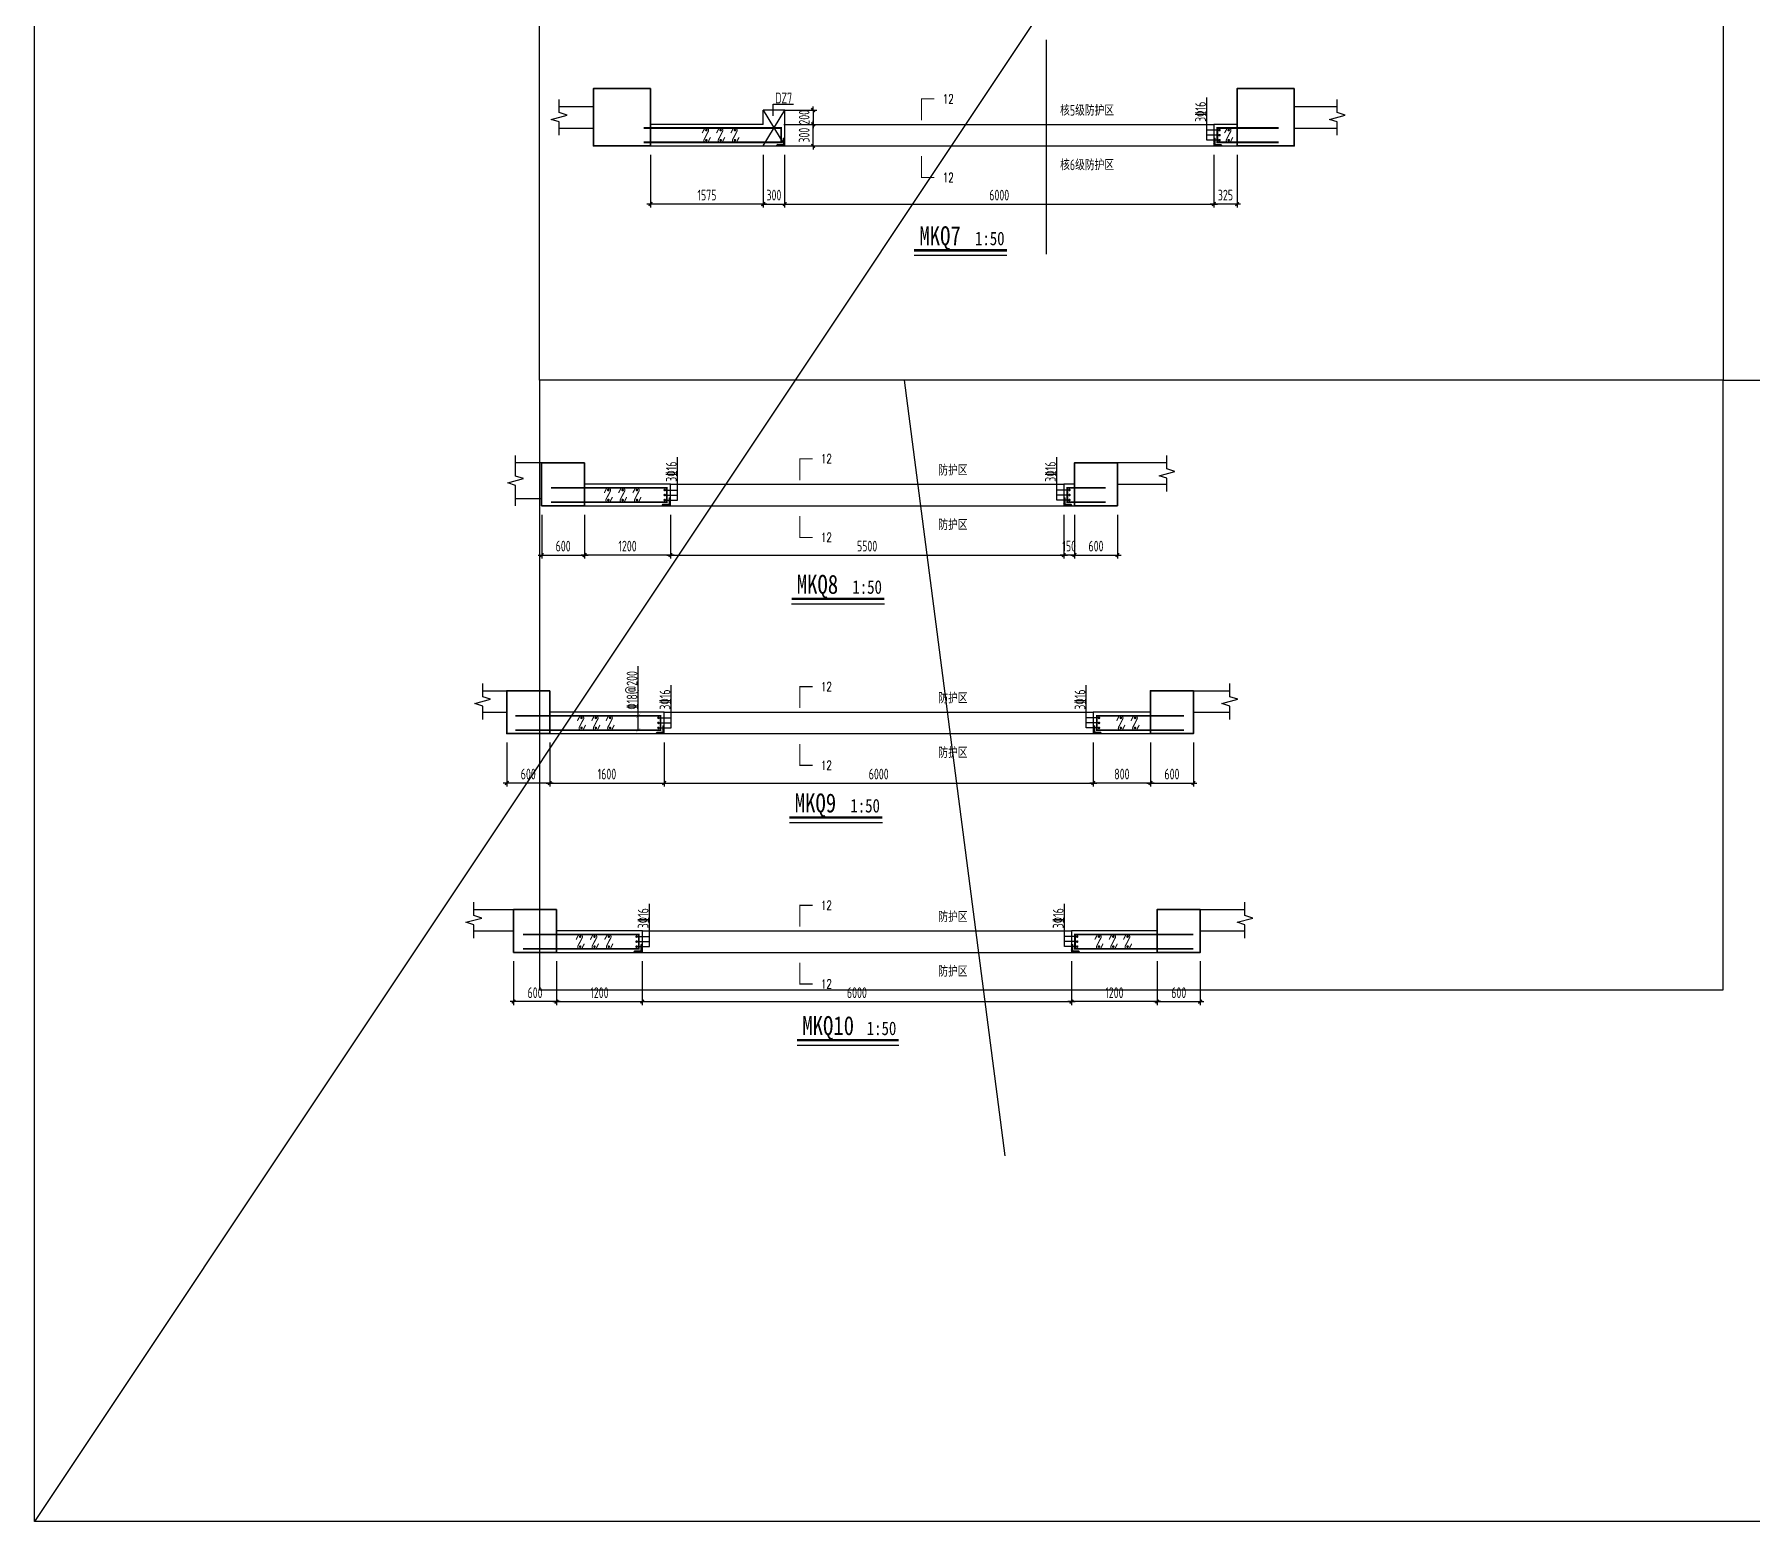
# Model space of a CAD drawing. Extents: x -502255 to 1362592, y -400300 to 332622.
# Drawn here: x 388167 to 412178, y -211992 to -191204 of the extents above; entities that cross this region are included whole.
import ezdxf

# ---------------------------------------------------------------- set-up
doc = ezdxf.new("R2010")
doc.units = 0
doc.header["$LTSCALE"] = 1000
doc.header["$MEASUREMENT"] = 0
doc.linetypes.add('DASH', pattern=[0.35, 0.25, -0.1])
for name, color, linetype in [('0_XREF', 7, 'Continuous'), ('DIM', 3, 'Continuous'), ('DIM_SYMB', 3, 'Continuous'), ('PUB_TEXT', 7, 'Continuous'), ('REIN', 1, 'Continuous'), ('REINL', 1, 'Continuous'), ('RF-QT', 30, 'Continuous'), ('TEXT', 53, 'Continuous'), ('THIN', 7, 'Continuous'), ('WALL', 2, 'Continuous')]:
    doc.layers.add(name, color=color, linetype=linetype)
doc.layers.add('人防细线', color=142, linetype='Continuous', lineweight=18)
doc.layers.add('砼柱', color=2, linetype='Continuous', lineweight=35)
doc.styles.add('_TCH_LABEL', font='COMPLEX', dxfattribs={"bigfont": 'GBCBIG'})
doc.styles.get("Standard").update_dxf_attribs({"font": 'tssdeng2.shx', "width": 0.7, "bigfont": '@@hztxt.shx'})
doc.styles.add('TSSD_Rein', font='tssdeng2.shx', dxfattribs={"width": 0.7, "bigfont": 'hztxt.shx'})
doc.styles.add('TYDG_01', font='', dxfattribs={"width": 0.8})
doc.styles.get('TYDG_01').set_extended_font_data('SimSun')
doc.dimstyles.new('TSSD_50_50', dxfattribs={"dimtxt": 150, "dimasz": 50, "dimexe": 50, "dimexo": 125, "dimgap": 50, "dimtad": 1, "dimdec": 0, "dimzin": 0, "dimdsep": 46, "dimtxsty": 'Standard', "dimblk": 'ARCHTICK', "dimcen": 0, "dimdle": 50, "dimclrt": 7, "dimadec": 0, "dimazin": 0, "dimtfac": 1, "dimtdec": 0, "dimtix": 1, "dimtmove": 2, "dimatfit": 3, "dimfxl": 1, "dimtolj": 1, "dimtzin": 0, "dimarcsym": 0})

# ---------------------------------------------------------------- blocks, each defined once
blk = doc.blocks.new('_ArchTick')
at = {"color": 0, "linetype": 'ByBlock', "const_width": 0.4}
blk.add_lwpolyline([(-0.5, -0.5), (0.5, 0.5)], dxfattribs=at)
blk = doc.blocks.new('*D1294')
at = {"layer": 'Defpoints', "color": 0, "transparency": 16777216}
for p in [(398523, -192463), (399056, -192463), (398523, -192763)]:
    blk.add_point(p, dxfattribs=at)
at = {"layer": 'DIM', "color": 0, "lineweight": -2, "transparency": 16777216}
for p, q in [((398648, -192463), (399106, -192463)), ((399056, -192463), (399056, -192413)), ((399056, -192763), (399056, -192463)), ((398648, -192763), (399106, -192763)), ((399056, -192763), (399056, -192813))]:
    blk.add_line(p, q, dxfattribs=at)
at = {"layer": 'DIM', "color": 0, "lineweight": -2, "transparency": 16777216, "xscale": 50, "yscale": 50, "zscale": 50}
for p, rotation in [((399056, -192463), 270), ((399056, -192763), 90)]:
    blk.add_blockref('_ArchTick', p, dxfattribs=dict(at, rotation=rotation))
at = {"layer": 'DIM', "color": 7, "transparency": 16777216, "insert": (398931, -192613), "char_height": 150, "attachment_point": 5, "rotation": 90}
blk.add_mtext('\\A1;300', dxfattribs=at)
blk = doc.blocks.new('*D1295')
at = {"layer": 'Defpoints', "color": 0, "transparency": 16777216}
for p in [(398523, -192263), (398523, -192463), (399056, -192463)]:
    blk.add_point(p, dxfattribs=at)
at = {"layer": 'DIM', "color": 0, "lineweight": -2, "transparency": 16777216}
for p, q in [((398648, -192263), (399106, -192263)), ((399056, -192263), (399056, -192213)), ((399056, -192263), (399056, -192463)), ((398648, -192463), (399106, -192463)), ((399056, -192463), (399056, -192513))]:
    blk.add_line(p, q, dxfattribs=at)
at = {"layer": 'DIM', "color": 0, "lineweight": -2, "transparency": 16777216, "xscale": 50, "yscale": 50, "zscale": 50}
for p, rotation in [((399056, -192263), 270), ((399056, -192463), 90)]:
    blk.add_blockref('_ArchTick', p, dxfattribs=dict(at, rotation=rotation))
at = {"layer": 'DIM', "color": 7, "transparency": 16777216, "insert": (398931, -192363), "char_height": 150, "attachment_point": 5, "rotation": 90}
blk.add_mtext('\\A1;200', dxfattribs=at)
blk = doc.blocks.new('MJ-U')
at = {"layer": 'WALL'}
h = blk.add_hatch(dxfattribs=at)
h.set_pattern_fill('ANSI31', color=6, scale=100, style=0)
h.set_pattern_definition([(45, (-873776.461, -21584.63), (-8.83883476, 8.83883476), [])])
h.paths.add_polyline_path([(-117, 0), (0, 0), (0, -118), (-20, -104), (-20, -20), (-100, -20)])
at = {"layer": 'WALL', "color": 6}
blk.add_line((-117, 0), (-100, -20), dxfattribs=at)
at = {"layer": '人防细线', "color": 6}
for p, q in [((-117, 0), (0, 0)), ((-100, -20), (-117, 0)), ((0, 0), (0, -118)), ((-20, -20), (-100, -20)), ((-20, -104), (-20, -20)), ((0, -118), (-20, -104))]:
    blk.add_line(p, q, dxfattribs=at)
blk = doc.blocks.new('*D1297')
at = {"layer": 'Defpoints', "color": 0, "transparency": 16777216}
for p in [(398658, -192763), (404658, -192763), (404658, -193576)]:
    blk.add_point(p, dxfattribs=at)
at = {"layer": 'DIM', "color": 0, "lineweight": -2, "transparency": 16777216}
for p, q in [((398658, -192888), (398658, -193626)), ((404658, -192888), (404658, -193626)), ((398608, -193576), (404708, -193576))]:
    blk.add_line(p, q, dxfattribs=at)
at = {"layer": 'DIM', "color": 0, "lineweight": -2, "transparency": 16777216, "xscale": 50, "yscale": 50, "zscale": 50, "rotation": 180}
blk.add_blockref('_ArchTick', (398658, -193576), dxfattribs=at)
at = {"layer": 'DIM', "color": 0, "lineweight": -2, "transparency": 16777216, "xscale": 50, "yscale": 50, "zscale": 50}
blk.add_blockref('_ArchTick', (404658, -193576), dxfattribs=at)
at = {"layer": 'DIM', "color": 7, "transparency": 16777216, "insert": (401658, -193451), "char_height": 150, "attachment_point": 5}
blk.add_mtext('\\A1;6000', dxfattribs=at)
blk = doc.blocks.new('*D1296')
at = {"layer": 'Defpoints', "color": 0, "transparency": 16777216}
for p in [(398358, -192763), (398658, -192763), (398658, -193576)]:
    blk.add_point(p, dxfattribs=at)
at = {"layer": 'DIM', "color": 0, "lineweight": -2, "transparency": 16777216}
for p, q in [((398358, -192888), (398358, -193626)), ((398658, -192888), (398658, -193626)), ((398358, -193576), (398308, -193576)), ((398358, -193576), (398658, -193576)), ((398658, -193576), (398708, -193576))]:
    blk.add_line(p, q, dxfattribs=at)
at = {"layer": 'DIM', "color": 0, "lineweight": -2, "transparency": 16777216, "xscale": 50, "yscale": 50, "zscale": 50}
blk.add_blockref('_ArchTick', (398358, -193576), dxfattribs=at)
at = {"layer": 'DIM', "color": 0, "lineweight": -2, "transparency": 16777216, "xscale": 50, "yscale": 50, "zscale": 50, "rotation": 180}
blk.add_blockref('_ArchTick', (398658, -193576), dxfattribs=at)
at = {"layer": 'DIM', "color": 7, "transparency": 16777216, "insert": (398508, -193451), "char_height": 150, "attachment_point": 5}
blk.add_mtext('\\A1;300', dxfattribs=at)
blk = doc.blocks.new('*D1298')
at = {"layer": 'Defpoints', "color": 0, "transparency": 16777216}
for p in [(404659, -192763), (404983, -192763), (404659, -193576)]:
    blk.add_point(p, dxfattribs=at)
at = {"layer": 'DIM', "color": 0, "lineweight": -2, "transparency": 16777216}
for p, q in [((404659, -192888), (404659, -193626)), ((404983, -192888), (404983, -193626)), ((405033, -193576), (404609, -193576))]:
    blk.add_line(p, q, dxfattribs=at)
at = {"layer": 'DIM', "color": 0, "lineweight": -2, "transparency": 16777216, "xscale": 50, "yscale": 50, "zscale": 50, "rotation": 180}
blk.add_blockref('_ArchTick', (404659, -193576), dxfattribs=at)
at = {"layer": 'DIM', "color": 0, "lineweight": -2, "transparency": 16777216, "xscale": 50, "yscale": 50, "zscale": 50}
blk.add_blockref('_ArchTick', (404983, -193576), dxfattribs=at)
at = {"layer": 'DIM', "color": 7, "transparency": 16777216, "insert": (404821, -193451), "char_height": 150, "attachment_point": 5}
blk.add_mtext('\\A1;325', dxfattribs=at)
blk = doc.blocks.new('*D1299')
at = {"layer": 'Defpoints', "color": 0, "transparency": 16777216}
for p in [(396783, -192763), (398359, -192763), (396783, -193576)]:
    blk.add_point(p, dxfattribs=at)
at = {"layer": 'DIM', "color": 0, "lineweight": -2, "transparency": 16777216}
for p, q in [((396783, -192888), (396783, -193626)), ((398359, -192888), (398359, -193626)), ((398409, -193576), (396733, -193576))]:
    blk.add_line(p, q, dxfattribs=at)
at = {"layer": 'DIM', "color": 0, "lineweight": -2, "transparency": 16777216, "xscale": 50, "yscale": 50, "zscale": 50, "rotation": 180}
blk.add_blockref('_ArchTick', (396783, -193576), dxfattribs=at)
at = {"layer": 'DIM', "color": 0, "lineweight": -2, "transparency": 16777216, "xscale": 50, "yscale": 50, "zscale": 50}
blk.add_blockref('_ArchTick', (398359, -193576), dxfattribs=at)
at = {"layer": 'DIM', "color": 7, "transparency": 16777216, "insert": (397571, -193451), "char_height": 150, "attachment_point": 5}
blk.add_mtext('\\A1;1575', dxfattribs=at)
blk = doc.blocks.new('*D1300')
at = {"layer": 'Defpoints', "color": 0, "transparency": 16777216}
for p in [(397061, -197793), (402561, -197793), (402561, -198482)]:
    blk.add_point(p, dxfattribs=at)
at = {"layer": 'DIM', "color": 0, "lineweight": -2, "transparency": 16777216}
for p, q in [((397061, -197918), (397061, -198532)), ((402561, -197918), (402561, -198532)), ((397011, -198482), (402611, -198482))]:
    blk.add_line(p, q, dxfattribs=at)
at = {"layer": 'DIM', "color": 0, "lineweight": -2, "transparency": 16777216, "xscale": 50, "yscale": 50, "zscale": 50, "rotation": 180}
blk.add_blockref('_ArchTick', (397061, -198482), dxfattribs=at)
at = {"layer": 'DIM', "color": 0, "lineweight": -2, "transparency": 16777216, "xscale": 50, "yscale": 50, "zscale": 50}
blk.add_blockref('_ArchTick', (402561, -198482), dxfattribs=at)
at = {"layer": 'DIM', "color": 7, "transparency": 16777216, "insert": (399811, -198357), "char_height": 150, "attachment_point": 5}
blk.add_mtext('\\A1;5500', dxfattribs=at)
blk = doc.blocks.new('*D1301')
at = {"layer": 'Defpoints', "color": 0, "transparency": 16777216}
for p in [(402561, -197793), (402711, -197793), (402561, -198482)]:
    blk.add_point(p, dxfattribs=at)
at = {"layer": 'DIM', "color": 0, "lineweight": -2, "transparency": 16777216}
for p, q in [((402561, -197918), (402561, -198532)), ((402711, -197918), (402711, -198532)), ((402561, -198482), (402511, -198482)), ((402711, -198482), (402561, -198482)), ((402711, -198482), (402761, -198482))]:
    blk.add_line(p, q, dxfattribs=at)
at = {"layer": 'DIM', "color": 0, "lineweight": -2, "transparency": 16777216, "xscale": 50, "yscale": 50, "zscale": 50}
blk.add_blockref('_ArchTick', (402561, -198482), dxfattribs=at)
at = {"layer": 'DIM', "color": 0, "lineweight": -2, "transparency": 16777216, "xscale": 50, "yscale": 50, "zscale": 50, "rotation": 180}
blk.add_blockref('_ArchTick', (402711, -198482), dxfattribs=at)
at = {"layer": 'DIM', "color": 7, "transparency": 16777216, "insert": (402636, -198357), "char_height": 150, "attachment_point": 5}
blk.add_mtext('\\A1;150', dxfattribs=at)
blk = doc.blocks.new('*D1302')
at = {"layer": 'Defpoints', "color": 0, "transparency": 16777216}
for p in [(402711, -197793), (403311, -197793), (403311, -198482)]:
    blk.add_point(p, dxfattribs=at)
at = {"layer": 'DIM', "color": 0, "lineweight": -2, "transparency": 16777216}
for p, q in [((402711, -197918), (402711, -198532)), ((403311, -197918), (403311, -198532)), ((402661, -198482), (403361, -198482))]:
    blk.add_line(p, q, dxfattribs=at)
at = {"layer": 'DIM', "color": 0, "lineweight": -2, "transparency": 16777216, "xscale": 50, "yscale": 50, "zscale": 50, "rotation": 180}
blk.add_blockref('_ArchTick', (402711, -198482), dxfattribs=at)
at = {"layer": 'DIM', "color": 0, "lineweight": -2, "transparency": 16777216, "xscale": 50, "yscale": 50, "zscale": 50}
blk.add_blockref('_ArchTick', (403311, -198482), dxfattribs=at)
at = {"layer": 'DIM', "color": 7, "transparency": 16777216, "insert": (403011, -198357), "char_height": 150, "attachment_point": 5}
blk.add_mtext('\\A1;600', dxfattribs=at)
blk = doc.blocks.new('*D1303')
at = {"layer": 'Defpoints', "color": 0, "transparency": 16777216}
for p in [(395861, -197793), (397061, -197793), (395861, -198482)]:
    blk.add_point(p, dxfattribs=at)
at = {"layer": 'DIM', "color": 0, "lineweight": -2, "transparency": 16777216}
for p, q in [((395861, -197918), (395861, -198532)), ((397061, -197918), (397061, -198532)), ((397111, -198482), (395811, -198482))]:
    blk.add_line(p, q, dxfattribs=at)
at = {"layer": 'DIM', "color": 0, "lineweight": -2, "transparency": 16777216, "xscale": 50, "yscale": 50, "zscale": 50, "rotation": 180}
blk.add_blockref('_ArchTick', (395861, -198482), dxfattribs=at)
at = {"layer": 'DIM', "color": 0, "lineweight": -2, "transparency": 16777216, "xscale": 50, "yscale": 50, "zscale": 50}
blk.add_blockref('_ArchTick', (397061, -198482), dxfattribs=at)
at = {"layer": 'DIM', "color": 7, "transparency": 16777216, "insert": (396461, -198357), "char_height": 150, "attachment_point": 5}
blk.add_mtext('\\A1;1200', dxfattribs=at)
blk = doc.blocks.new('*D1304')
at = {"layer": 'Defpoints', "color": 0, "transparency": 16777216}
for p in [(395261, -197793), (395861, -197793), (395861, -198482)]:
    blk.add_point(p, dxfattribs=at)
at = {"layer": 'DIM', "color": 0, "lineweight": -2, "transparency": 16777216}
for p, q in [((395261, -197918), (395261, -198532)), ((395861, -197918), (395861, -198532)), ((395211, -198482), (395911, -198482))]:
    blk.add_line(p, q, dxfattribs=at)
at = {"layer": 'DIM', "color": 0, "lineweight": -2, "transparency": 16777216, "xscale": 50, "yscale": 50, "zscale": 50, "rotation": 180}
blk.add_blockref('_ArchTick', (395261, -198482), dxfattribs=at)
at = {"layer": 'DIM', "color": 0, "lineweight": -2, "transparency": 16777216, "xscale": 50, "yscale": 50, "zscale": 50}
blk.add_blockref('_ArchTick', (395861, -198482), dxfattribs=at)
at = {"layer": 'DIM', "color": 7, "transparency": 16777216, "insert": (395561, -198357), "char_height": 150, "attachment_point": 5}
blk.add_mtext('\\A1;600', dxfattribs=at)
blk = doc.blocks.new('*D1307')
at = {"layer": 'Defpoints', "color": 0, "transparency": 16777216}
for p in [(396973, -200978), (402973, -200978), (402973, -201668)]:
    blk.add_point(p, dxfattribs=at)
at = {"layer": 'DIM', "color": 0, "lineweight": -2, "transparency": 16777216}
for p, q in [((396973, -201103), (396973, -201718)), ((402973, -201103), (402973, -201718)), ((396923, -201668), (403023, -201668))]:
    blk.add_line(p, q, dxfattribs=at)
at = {"layer": 'DIM', "color": 0, "lineweight": -2, "transparency": 16777216, "xscale": 50, "yscale": 50, "zscale": 50, "rotation": 180}
blk.add_blockref('_ArchTick', (396973, -201668), dxfattribs=at)
at = {"layer": 'DIM', "color": 0, "lineweight": -2, "transparency": 16777216, "xscale": 50, "yscale": 50, "zscale": 50}
blk.add_blockref('_ArchTick', (402973, -201668), dxfattribs=at)
at = {"layer": 'DIM', "color": 7, "transparency": 16777216, "insert": (399973, -201543), "char_height": 150, "attachment_point": 5}
blk.add_mtext('\\A1;6000', dxfattribs=at)
blk = doc.blocks.new('*D1305')
at = {"layer": 'Defpoints', "color": 0, "transparency": 16777216}
for p in [(402973, -200978), (403773, -200978), (402973, -201668)]:
    blk.add_point(p, dxfattribs=at)
at = {"layer": 'DIM', "color": 0, "lineweight": -2, "transparency": 16777216}
for p, q in [((402973, -201103), (402973, -201718)), ((403773, -201103), (403773, -201718)), ((403823, -201668), (402923, -201668))]:
    blk.add_line(p, q, dxfattribs=at)
at = {"layer": 'DIM', "color": 0, "lineweight": -2, "transparency": 16777216, "xscale": 50, "yscale": 50, "zscale": 50, "rotation": 180}
blk.add_blockref('_ArchTick', (402973, -201668), dxfattribs=at)
at = {"layer": 'DIM', "color": 0, "lineweight": -2, "transparency": 16777216, "xscale": 50, "yscale": 50, "zscale": 50}
blk.add_blockref('_ArchTick', (403773, -201668), dxfattribs=at)
at = {"layer": 'DIM', "color": 7, "transparency": 16777216, "insert": (403373, -201543), "char_height": 150, "attachment_point": 5}
blk.add_mtext('\\A1;800', dxfattribs=at)
blk = doc.blocks.new('*D1306')
at = {"layer": 'Defpoints', "color": 0, "transparency": 16777216}
for p in [(403773, -200978), (404373, -200978), (404373, -201668)]:
    blk.add_point(p, dxfattribs=at)
at = {"layer": 'DIM', "color": 0, "lineweight": -2, "transparency": 16777216}
for p, q in [((403773, -201103), (403773, -201718)), ((404373, -201103), (404373, -201718)), ((403723, -201668), (404423, -201668))]:
    blk.add_line(p, q, dxfattribs=at)
at = {"layer": 'DIM', "color": 0, "lineweight": -2, "transparency": 16777216, "xscale": 50, "yscale": 50, "zscale": 50, "rotation": 180}
blk.add_blockref('_ArchTick', (403773, -201668), dxfattribs=at)
at = {"layer": 'DIM', "color": 0, "lineweight": -2, "transparency": 16777216, "xscale": 50, "yscale": 50, "zscale": 50}
blk.add_blockref('_ArchTick', (404373, -201668), dxfattribs=at)
at = {"layer": 'DIM', "color": 7, "transparency": 16777216, "insert": (404073, -201543), "char_height": 150, "attachment_point": 5}
blk.add_mtext('\\A1;600', dxfattribs=at)
blk = doc.blocks.new('*D1308')
at = {"layer": 'Defpoints', "color": 0, "transparency": 16777216}
for p in [(395373, -200978), (396973, -200978), (396973, -201668)]:
    blk.add_point(p, dxfattribs=at)
at = {"layer": 'DIM', "color": 0, "lineweight": -2, "transparency": 16777216}
for p, q in [((395373, -201103), (395373, -201718)), ((396973, -201103), (396973, -201718)), ((395323, -201668), (397023, -201668))]:
    blk.add_line(p, q, dxfattribs=at)
at = {"layer": 'DIM', "color": 0, "lineweight": -2, "transparency": 16777216, "xscale": 50, "yscale": 50, "zscale": 50, "rotation": 180}
blk.add_blockref('_ArchTick', (395373, -201668), dxfattribs=at)
at = {"layer": 'DIM', "color": 0, "lineweight": -2, "transparency": 16777216, "xscale": 50, "yscale": 50, "zscale": 50}
blk.add_blockref('_ArchTick', (396973, -201668), dxfattribs=at)
at = {"layer": 'DIM', "color": 7, "transparency": 16777216, "insert": (396173, -201543), "char_height": 150, "attachment_point": 5}
blk.add_mtext('\\A1;1600', dxfattribs=at)
blk = doc.blocks.new('*D1309')
at = {"layer": 'Defpoints', "color": 0, "transparency": 16777216}
for p in [(394773, -200978), (395373, -200978), (394773, -201668)]:
    blk.add_point(p, dxfattribs=at)
at = {"layer": 'DIM', "color": 0, "lineweight": -2, "transparency": 16777216}
for p, q in [((394773, -201103), (394773, -201718)), ((395373, -201103), (395373, -201718)), ((395423, -201668), (394723, -201668))]:
    blk.add_line(p, q, dxfattribs=at)
at = {"layer": 'DIM', "color": 0, "lineweight": -2, "transparency": 16777216, "xscale": 50, "yscale": 50, "zscale": 50, "rotation": 180}
blk.add_blockref('_ArchTick', (394773, -201668), dxfattribs=at)
at = {"layer": 'DIM', "color": 0, "lineweight": -2, "transparency": 16777216, "xscale": 50, "yscale": 50, "zscale": 50}
blk.add_blockref('_ArchTick', (395373, -201668), dxfattribs=at)
at = {"layer": 'DIM', "color": 7, "transparency": 16777216, "insert": (395073, -201543), "char_height": 150, "attachment_point": 5}
blk.add_mtext('\\A1;600', dxfattribs=at)
blk = doc.blocks.new('*D1310')
at = {"layer": 'Defpoints', "color": 0, "transparency": 16777216}
for p in [(396668, -204035), (402668, -204035), (402668, -204724)]:
    blk.add_point(p, dxfattribs=at)
at = {"layer": 'DIM', "color": 0, "lineweight": -2, "transparency": 16777216}
for p, q in [((396668, -204160), (396668, -204774)), ((402668, -204160), (402668, -204774)), ((396618, -204724), (402718, -204724))]:
    blk.add_line(p, q, dxfattribs=at)
at = {"layer": 'DIM', "color": 0, "lineweight": -2, "transparency": 16777216, "xscale": 50, "yscale": 50, "zscale": 50, "rotation": 180}
blk.add_blockref('_ArchTick', (396668, -204724), dxfattribs=at)
at = {"layer": 'DIM', "color": 0, "lineweight": -2, "transparency": 16777216, "xscale": 50, "yscale": 50, "zscale": 50}
blk.add_blockref('_ArchTick', (402668, -204724), dxfattribs=at)
at = {"layer": 'DIM', "color": 7, "transparency": 16777216, "insert": (399668, -204599), "char_height": 150, "attachment_point": 5}
blk.add_mtext('\\A1;6000', dxfattribs=at)
blk = doc.blocks.new('*D1311')
at = {"layer": 'Defpoints', "color": 0, "transparency": 16777216}
for p in [(395468, -204035), (396668, -204035), (396668, -204724)]:
    blk.add_point(p, dxfattribs=at)
at = {"layer": 'DIM', "color": 0, "lineweight": -2, "transparency": 16777216}
for p, q in [((395468, -204160), (395468, -204774)), ((396668, -204160), (396668, -204774)), ((395418, -204724), (396718, -204724))]:
    blk.add_line(p, q, dxfattribs=at)
at = {"layer": 'DIM', "color": 0, "lineweight": -2, "transparency": 16777216, "xscale": 50, "yscale": 50, "zscale": 50, "rotation": 180}
blk.add_blockref('_ArchTick', (395468, -204724), dxfattribs=at)
at = {"layer": 'DIM', "color": 0, "lineweight": -2, "transparency": 16777216, "xscale": 50, "yscale": 50, "zscale": 50}
blk.add_blockref('_ArchTick', (396668, -204724), dxfattribs=at)
at = {"layer": 'DIM', "color": 7, "transparency": 16777216, "insert": (396068, -204599), "char_height": 150, "attachment_point": 5}
blk.add_mtext('\\A1;1200', dxfattribs=at)
blk = doc.blocks.new('*D1312')
at = {"layer": 'Defpoints', "color": 0, "transparency": 16777216}
for p in [(394868, -204035), (395468, -204035), (394868, -204724)]:
    blk.add_point(p, dxfattribs=at)
at = {"layer": 'DIM', "color": 0, "lineweight": -2, "transparency": 16777216}
for p, q in [((394868, -204160), (394868, -204774)), ((395468, -204160), (395468, -204774)), ((395518, -204724), (394818, -204724))]:
    blk.add_line(p, q, dxfattribs=at)
at = {"layer": 'DIM', "color": 0, "lineweight": -2, "transparency": 16777216, "xscale": 50, "yscale": 50, "zscale": 50, "rotation": 180}
blk.add_blockref('_ArchTick', (394868, -204724), dxfattribs=at)
at = {"layer": 'DIM', "color": 0, "lineweight": -2, "transparency": 16777216, "xscale": 50, "yscale": 50, "zscale": 50}
blk.add_blockref('_ArchTick', (395468, -204724), dxfattribs=at)
at = {"layer": 'DIM', "color": 7, "transparency": 16777216, "insert": (395168, -204599), "char_height": 150, "attachment_point": 5}
blk.add_mtext('\\A1;600', dxfattribs=at)
blk = doc.blocks.new('*D1313')
at = {"layer": 'Defpoints', "color": 0, "transparency": 16777216}
for p in [(402668, -204035), (403868, -204035), (402668, -204724)]:
    blk.add_point(p, dxfattribs=at)
at = {"layer": 'DIM', "color": 0, "lineweight": -2, "transparency": 16777216}
for p, q in [((402668, -204160), (402668, -204774)), ((403868, -204160), (403868, -204774)), ((403918, -204724), (402618, -204724))]:
    blk.add_line(p, q, dxfattribs=at)
at = {"layer": 'DIM', "color": 0, "lineweight": -2, "transparency": 16777216, "xscale": 50, "yscale": 50, "zscale": 50, "rotation": 180}
blk.add_blockref('_ArchTick', (402668, -204724), dxfattribs=at)
at = {"layer": 'DIM', "color": 0, "lineweight": -2, "transparency": 16777216, "xscale": 50, "yscale": 50, "zscale": 50}
blk.add_blockref('_ArchTick', (403868, -204724), dxfattribs=at)
at = {"layer": 'DIM', "color": 7, "transparency": 16777216, "insert": (403268, -204599), "char_height": 150, "attachment_point": 5}
blk.add_mtext('\\A1;1200', dxfattribs=at)
blk = doc.blocks.new('*D1314')
at = {"layer": 'Defpoints', "color": 0, "transparency": 16777216}
for p in [(403868, -204035), (404468, -204035), (404468, -204724)]:
    blk.add_point(p, dxfattribs=at)
at = {"layer": 'DIM', "color": 0, "lineweight": -2, "transparency": 16777216}
for p, q in [((403868, -204160), (403868, -204774)), ((404468, -204160), (404468, -204774)), ((403818, -204724), (404518, -204724))]:
    blk.add_line(p, q, dxfattribs=at)
at = {"layer": 'DIM', "color": 0, "lineweight": -2, "transparency": 16777216, "xscale": 50, "yscale": 50, "zscale": 50, "rotation": 180}
blk.add_blockref('_ArchTick', (403868, -204724), dxfattribs=at)
at = {"layer": 'DIM', "color": 0, "lineweight": -2, "transparency": 16777216, "xscale": 50, "yscale": 50, "zscale": 50}
blk.add_blockref('_ArchTick', (404468, -204724), dxfattribs=at)
at = {"layer": 'DIM', "color": 7, "transparency": 16777216, "insert": (404168, -204599), "char_height": 150, "attachment_point": 5}
blk.add_mtext('\\A1;600', dxfattribs=at)

msp = doc.modelspace()

# ---------------------------------------------------------------- linework, layer by layer
for p, q in [((440189, -133959.8), (388167.5, -211992)), ((402314.3, -191280), (402314.3, -194278.1)), ((398358.3, -192263), (398658.3, -192763)), ((398358.3, -192763), (398658.3, -192263)), ((398658.3, -192463), (404658.3, -192463)), ((398658.3, -192763), (404658.3, -192763)), ((401743.1, -206880.6), (400333.6, -196035.3)), ((397061.5, -197492.7), (402560.5, -197492.7)), ((397061.5, -197792.7), (402560.5, -197792.7)), ((396973.2, -200678.1), (402973.2, -200678.1)), ((396973.2, -200978.1), (402973.2, -200978.1)), ((396668.2, -203735), (402668.2, -203735)), ((396668.2, -204035), (402668.2, -204035))]:
    msp.add_line(p, q)
for points in [[(388167.5, -133959.8), (440189, -133959.8), (440189, -211992), (388167.5, -211992)], [(395229.1, -187510.1), (411778, -187510.1), (411778, -196035.3), (395229.1, -196035.3)], [(432941.4, -187510.1), (411778, -187510.1), (411778, -196035.3), (432941.4, -196035.3)], [(395229.1, -204560.5), (411778, -204560.5), (411778, -196035.3), (395229.1, -196035.3)]]:
    msp.add_lwpolyline(points, close=True)
for points, const_width in [([(396688.3, -192513), (398608.3, -192513), (398608.3, -192713), (396688.3, -192713)], 25), ([(405567.4, -192713), (404708.3, -192713), (404708.3, -192513), (405567.4, -192513)], 25), ([(395393.2, -197742.7), (397011.5, -197742.7), (397011.5, -197542.7), (395393.2, -197542.7)], 25), ([(403145.5, -197742.7), (402610.5, -197742.7), (402610.5, -197542.7), (403145.5, -197542.7)], 25), ([(394890.8, -200928.1), (396923.2, -200928.1), (396923.2, -200728.1), (394890.8, -200728.1)], 25), ([(396580.9, -200758.5), (396641.5, -200697.8)], 5), ([(404241, -200928.1), (403023.2, -200928.1), (403023.2, -200728.1), (404241, -200728.1)], 25), ([(396580.9, -200958.5), (396641.5, -200897.8)], 5), ([(394999.9, -203985), (396618.2, -203985), (396618.2, -203785), (394999.9, -203785)], 25), ([(404372.3, -203985), (402718.2, -203985), (402718.2, -203785), (404372.3, -203785)], 25)]:
    msp.add_lwpolyline(points, dxfattribs=dict(const_width=const_width))
at = {"layer": 'DIM_SYMB', "const_width": 35}
for points in [[(400468.1, -194221.8), (401766.1, -194221.8)], [(398753.8, -199093.6), (400051.8, -199093.6)], [(398725.7, -202149.9), (400023.8, -202149.9)], [(398831.1, -205261.7), (400252.8, -205261.7)]]:
    msp.add_lwpolyline(points, dxfattribs=at)
at = {"layer": 'DIM_SYMB'}
for points in [[(400468.1, -194291.8), (401766.1, -194291.8)], [(398753.8, -199163.6), (400051.8, -199163.6)], [(398725.7, -202219.9), (400023.8, -202219.9)], [(398831.1, -205331.7), (400252.8, -205331.7)]]:
    msp.add_lwpolyline(points, dxfattribs=at)
at = {"layer": 'PUB_TEXT', "const_width": 15, "elevation": 150}
for points in [[(400752.2, -192106.2), (400572.2, -192106.2), (400572.2, -192406.2)], [(400752.2, -193205.5), (400572.2, -193205.5), (400572.2, -192905.5)], [(399048.9, -197135.8), (398868.9, -197135.8), (398868.9, -197435.8)], [(399048.9, -198235.2), (398868.9, -198235.2), (398868.9, -197935.2)], [(399048.9, -200321.2), (398868.9, -200321.2), (398868.9, -200621.2)], [(399048.9, -201420.6), (398868.9, -201420.6), (398868.9, -201120.6)], [(399048.9, -203378.1), (398868.9, -203378.1), (398868.9, -203678.1)], [(399048.9, -204477.5), (398868.9, -204477.5), (398868.9, -204177.5)]]:
    msp.add_lwpolyline(points, dxfattribs=at)
at = {"layer": 'REIN', "ltscale": 0.5, "const_width": 18}
for points in [[(397572.2, -192543, 1), (397554.2, -192543, 1)], [(397772.2, -192543, 1), (397754.2, -192543, 1)], [(397972.2, -192543, 1), (397954.2, -192543, 1)], [(404729.3, -192543, -1), (404747.3, -192543, -1)], [(404875.5, -192543, 1), (404857.5, -192543, 1)], [(397572.2, -192683, -1), (397554.2, -192683, -1)], [(397772.2, -192683, -1), (397754.2, -192683, -1)], [(397972.2, -192683, -1), (397954.2, -192683, -1)], [(404729.3, -192613, 1), (404747.3, -192613, 1)], [(404729.3, -192683, 1), (404747.3, -192683, 1)], [(404875.5, -192683, -1), (404857.5, -192683, -1)], [(396201.9, -197572.7, 1), (396183.9, -197572.7, 1)], [(396401.9, -197572.7, 1), (396383.9, -197572.7, 1)], [(396601.9, -197572.7, 1), (396583.9, -197572.7, 1)], [(396990.5, -197572.7, 1), (396972.5, -197572.7, 1)], [(402631.5, -197572.7, -1), (402649.5, -197572.7, -1)], [(396201.9, -197712.7, -1), (396183.9, -197712.7, -1)], [(396401.9, -197712.7, -1), (396383.9, -197712.7, -1)], [(396601.9, -197712.7, -1), (396583.9, -197712.7, -1)], [(396990.5, -197642.7, -1), (396972.5, -197642.7, -1)], [(396990.5, -197712.7, -1), (396972.5, -197712.7, -1)], [(402631.5, -197642.7, 1), (402649.5, -197642.7, 1)], [(402631.5, -197712.7, 1), (402649.5, -197712.7, 1)], [(395826.6, -200758.1, 1), (395808.6, -200758.1, 1)], [(395826.6, -200898.1, -1), (395808.6, -200898.1, -1)], [(396026.6, -200758.1, 1), (396008.6, -200758.1, 1)], [(396026.6, -200898.1, -1), (396008.6, -200898.1, -1)], [(396226.6, -200758.1, 1), (396208.6, -200758.1, 1)], [(396226.6, -200898.1, -1), (396208.6, -200898.1, -1)], [(396902.2, -200758.1, 1), (396884.2, -200758.1, 1)], [(396902.2, -200828.1, -1), (396884.2, -200828.1, -1)], [(396902.2, -200898.1, -1), (396884.2, -200898.1, -1)], [(403044.2, -200758.1, -1), (403062.2, -200758.1, -1)], [(403044.2, -200828.1, 1), (403062.2, -200828.1, 1)], [(403044.2, -200898.1, 1), (403062.2, -200898.1, 1)], [(403366.7, -200758.1, 1), (403348.7, -200758.1, 1)], [(403366.7, -200898.1, -1), (403348.7, -200898.1, -1)], [(403566.7, -200758.1, 1), (403548.7, -200758.1, 1)], [(403566.7, -200898.1, -1), (403548.7, -200898.1, -1)], [(395808.6, -203815, 1), (395790.6, -203815, 1)], [(396008.6, -203815, 1), (395990.6, -203815, 1)], [(396208.6, -203815, 1), (396190.6, -203815, 1)], [(396597.2, -203815, 1), (396579.2, -203815, 1)], [(402739.2, -203815, -1), (402757.2, -203815, -1)], [(403061.7, -203815, 1), (403043.7, -203815, 1)], [(403261.7, -203815, 1), (403243.7, -203815, 1)], [(403461.7, -203815, 1), (403443.7, -203815, 1)], [(395808.6, -203955, -1), (395790.6, -203955, -1)], [(396008.6, -203955, -1), (395990.6, -203955, -1)], [(396208.6, -203955, -1), (396190.6, -203955, -1)], [(396597.2, -203885, -1), (396579.2, -203885, -1)], [(396597.2, -203955, -1), (396579.2, -203955, -1)], [(402739.2, -203885, 1), (402757.2, -203885, 1)], [(402739.2, -203955, 1), (402757.2, -203955, 1)], [(403061.7, -203955, -1), (403043.7, -203955, -1)], [(403261.7, -203955, -1), (403243.7, -203955, -1)], [(403461.7, -203955, -1), (403443.7, -203955, -1)]]:
    msp.add_lwpolyline(points, format="xyb", close=True, dxfattribs=at)
at = {"layer": 'REINL', "const_width": 15}
for points in [[(397505.2, -192584.8), (397532.8, -192531.6, -0.8887648), (397593.6, -192554.5), (397532.8, -192671.6, 1.1251571), (397593.6, -192694.5), (397621.3, -192641.3)], [(397905.2, -192584.8), (397932.8, -192531.6, -0.8887648), (397993.6, -192554.5), (397932.8, -192671.6, 1.1251571), (397993.6, -192694.5), (398021.3, -192641.3)], [(396334.8, -197614.4), (396362.5, -197561.2, -0.8887648), (396423.3, -197584.2), (396362.5, -197701.2, 1.1251571), (396423.3, -197724.2), (396450.9, -197671)], [(396534.8, -197614.4), (396562.5, -197561.2, -0.8887648), (396623.3, -197584.2), (396562.5, -197701.2, 1.1251571), (396623.3, -197724.2), (396650.9, -197671)], [(395959.6, -200799.9), (395987.2, -200746.6, -0.8887648), (396048, -200769.6), (395987.2, -200886.6, 1.1251571), (396048, -200909.6), (396075.7, -200856.4)], [(396159.6, -200799.9), (396187.2, -200746.6, -0.8887648), (396248, -200769.6), (396187.2, -200886.6, 1.1251571), (396248, -200909.6), (396275.7, -200856.4)], [(403499.6, -200799.9), (403527.3, -200746.6, -0.8887648), (403588.1, -200769.6), (403527.3, -200886.6, 1.1251571), (403588.1, -200909.6), (403615.8, -200856.4)], [(395941.5, -203856.8), (395969.2, -203803.5, -0.8887648), (396030, -203826.5), (395969.2, -203943.5, 1.1251571), (396030, -203966.5), (396057.6, -203913.3)], [(396141.5, -203856.8), (396169.2, -203803.5, -0.8887648), (396230, -203826.5), (396169.2, -203943.5, 1.1251571), (396230, -203966.5), (396257.6, -203913.3)], [(403194.7, -203856.8), (403222.3, -203803.5, -0.8887648), (403283.1, -203826.5), (403222.3, -203943.5, 1.1251571), (403283.1, -203966.5), (403310.8, -203913.3)], [(403394.7, -203856.8), (403422.3, -203803.5, -0.8887648), (403483.1, -203826.5), (403422.3, -203943.5, 1.1251571), (403483.1, -203966.5), (403510.8, -203913.3)]]:
    msp.add_lwpolyline(points, format="xyb", dxfattribs=at)
at = {"layer": 'REINL', "linetype": 'DASH', "const_width": 15}
for points in [[(397705.2, -192584.8), (397732.8, -192531.6, -0.8887648), (397793.6, -192554.5), (397732.8, -192671.6, 1.1251571), (397793.6, -192694.5), (397821.3, -192641.3)], [(404808.5, -192584.8), (404836.1, -192531.6, -0.8887648), (404896.9, -192554.5), (404836.1, -192671.6, 1.1251571), (404896.9, -192694.5), (404924.6, -192641.3)], [(396134.8, -197614.4), (396162.5, -197561.2, -0.8887648), (396223.3, -197584.2), (396162.5, -197701.2, 1.1251571), (396223.3, -197724.2), (396250.9, -197671)], [(395759.6, -200799.9), (395787.2, -200746.6, -0.8887648), (395848, -200769.6), (395787.2, -200886.6, 1.1251571), (395848, -200909.6), (395875.7, -200856.4)], [(403299.6, -200799.9), (403327.3, -200746.6, -0.8887648), (403388.1, -200769.6), (403327.3, -200886.6, 1.1251571), (403388.1, -200909.6), (403415.8, -200856.4)], [(395741.5, -203856.8), (395769.2, -203803.5, -0.8887648), (395830, -203826.5), (395769.2, -203943.5, 1.1251571), (395830, -203966.5), (395857.6, -203913.3)], [(402994.7, -203856.8), (403022.3, -203803.5, -0.8887648), (403083.1, -203826.5), (403022.3, -203943.5, 1.1251571), (403083.1, -203966.5), (403110.8, -203913.3)]]:
    msp.add_lwpolyline(points, format="xyb", dxfattribs=at)
at = {"layer": 'RF-QT'}
for p, q in [((395505, -192213), (395983.3, -192213)), ((398358.3, -192463), (398358.3, -192263)), ((398658.3, -192263), (398358.3, -192263)), ((398658.3, -192763), (398658.3, -192263)), ((405783.3, -192213), (406385.3, -192213)), ((395505, -192513), (395983.3, -192513)), ((398358.3, -192463), (396783.3, -192463)), ((398658.3, -192763), (398658.3, -192463)), ((404983.3, -192463), (404658.3, -192463)), ((404658.3, -192463), (404658.3, -192763)), ((405783.3, -192513), (406385.3, -192513)), ((396783.3, -192763), (398658.3, -192763)), ((404658.3, -192763), (404983.3, -192763)), ((395260.6, -197192.7), (394895.4, -197192.7)), ((404002.1, -197192.7), (403310.6, -197192.7)), ((397061.5, -197492.7), (395860.6, -197492.7)), ((397061.5, -197792.7), (397061.5, -197492.7)), ((402710.6, -197492.7), (402560.5, -197492.7)), ((402560.5, -197492.7), (402560.5, -197792.7)), ((403310.6, -197492.7), (404002.1, -197492.7)), ((394895.4, -197692.7), (395260.6, -197692.7)), ((395860.6, -197792.7), (397061.5, -197792.7)), ((402560.5, -197792.7), (402710.6, -197792.7)), ((394436.9, -200378.1), (395223.1, -200378.1)), ((403923.1, -200378.1), (404882.8, -200378.1)), ((394436.9, -200678.1), (394773.1, -200678.1)), ((396973.2, -200678.1), (395373.1, -200678.1)), ((396973.2, -200978.1), (396973.2, -200678.1)), ((403773.1, -200678.1), (402973.2, -200678.1)), ((402973.2, -200678.1), (402973.2, -200978.1)), ((404373.1, -200678.1), (404882.8, -200678.1)), ((394923.1, -200978.1), (396973.2, -200978.1)), ((402973.2, -200978.1), (404223.1, -200978.1)), ((394311.9, -203435), (395318.2, -203435)), ((404018.2, -203435), (405093.7, -203435)), ((394311.9, -203735), (394868.2, -203735)), ((396668.2, -203735), (395468.2, -203735)), ((396668.2, -204035), (396668.2, -203735)), ((403868.2, -203735), (402668.2, -203735)), ((402668.2, -203735), (402668.2, -204035)), ((404468.2, -203735), (405093.7, -203735)), ((395018.2, -204035), (396668.2, -204035)), ((402668.2, -204035), (404318.2, -204035))]:
    msp.add_line(p, q, dxfattribs=at)
at = {"layer": 'TEXT', "ltscale": 100}
for p, q in [((404559.7, -192683), (404559.7, -192085.5)), ((398497, -192181.2), (398782.5, -192181.2)), ((398497, -192344.9), (398497, -192181.2)), ((404738.3, -192543), (404559.7, -192543)), ((404738.3, -192613), (404559.7, -192613)), ((404738.3, -192683), (404559.7, -192683)), ((397160.1, -197712.7), (397160.1, -197115.2)), ((402462, -197712.7), (402462, -197115.2)), ((396981.5, -197572.7), (397160.1, -197572.7)), ((402640.5, -197572.7), (402462, -197572.7)), ((396981.5, -197642.7), (397160.1, -197642.7)), ((396981.5, -197712.7), (397160.1, -197712.7)), ((402640.5, -197642.7), (402462, -197642.7)), ((402640.5, -197712.7), (402462, -197712.7)), ((396611.2, -200928.1), (396611.2, -200034.9)), ((397071.8, -200898.1), (397071.8, -200300.6)), ((402874.7, -200898.1), (402874.7, -200300.6)), ((396893.2, -200758.1), (397071.8, -200758.1)), ((396893.2, -200828.1), (397071.8, -200828.1)), ((396893.2, -200898.1), (397071.8, -200898.1)), ((403053.2, -200758.1), (402874.7, -200758.1)), ((403053.2, -200828.1), (402874.7, -200828.1)), ((403053.2, -200898.1), (402874.7, -200898.1)), ((396766.8, -203955), (396766.8, -203357.5)), ((402569.7, -203955), (402569.7, -203357.5)), ((396588.2, -203815), (396766.8, -203815)), ((402748.2, -203815), (402569.7, -203815)), ((396588.2, -203885), (396766.8, -203885)), ((396588.2, -203955), (396766.8, -203955)), ((402748.2, -203885), (402569.7, -203885)), ((402748.2, -203955), (402569.7, -203955))]:
    msp.add_line(p, q, dxfattribs=at)
at = {"layer": 'THIN'}
for points in [[(395505, -192613), (395505, -192428), (395395, -192393), (395615, -192333), (395505, -192298), (395505, -192113)], [(406385.3, -192613), (406385.3, -192428), (406275.3, -192393), (406495.3, -192333), (406385.3, -192298), (406385.3, -192113)], [(394895.4, -197792.7), (394895.4, -197507.7), (394785.4, -197472.7), (395005.4, -197412.7), (394895.4, -197377.7), (394895.4, -197092.7)], [(404002.1, -197592.7), (404002.1, -197407.7), (403892.1, -197372.7), (404112.1, -197312.7), (404002.1, -197277.7), (404002.1, -197092.7)], [(394436.9, -200778.1), (394436.9, -200593.1), (394326.9, -200558.1), (394546.9, -200498.1), (394436.9, -200463.1), (394436.9, -200278.1)], [(404882.8, -200778.1), (404882.8, -200593.1), (404772.8, -200558.1), (404992.8, -200498.1), (404882.8, -200463.1), (404882.8, -200278.1)], [(394311.9, -203835), (394311.9, -203650), (394201.9, -203615), (394421.9, -203555), (394311.9, -203520), (394311.9, -203335)], [(405093.7, -203835), (405093.7, -203650), (404983.7, -203615), (405203.7, -203555), (405093.7, -203520), (405093.7, -203335)]]:
    msp.add_lwpolyline(points, dxfattribs=at)
at = {"layer": '砼柱', "lineweight": 35}
for points in [[(396783.3, -191963), (395983.3, -191963), (395983.3, -192763), (396783.3, -192763)], [(405783.3, -191963), (404983.3, -191963), (404983.3, -192763), (405783.3, -192763)], [(395860.6, -197192.7), (395260.6, -197192.7), (395260.6, -197792.7), (395860.6, -197792.7)], [(403310.6, -197192.7), (402710.6, -197192.7), (402710.6, -197792.7), (403310.6, -197792.7)], [(395373.1, -200378.1), (394773.1, -200378.1), (394773.1, -200978.1), (395373.1, -200978.1)], [(404373.1, -200378.1), (403773.1, -200378.1), (403773.1, -200978.1), (404373.1, -200978.1)], [(395468.2, -203435), (394868.2, -203435), (394868.2, -204035), (395468.2, -204035)], [(404468.2, -203435), (403868.2, -203435), (403868.2, -204035), (404468.2, -204035)]]:
    msp.add_lwpolyline(points, close=True, dxfattribs=at)

# ---------------------------------------------------------------- block references
at = {"layer": '0_XREF', "xscale": -1}
for p, rotation in [((398658.3, -192763), 180.0000000000674), ((397061.5, -197792.7), 180), ((396973.2, -200978.1), 180), ((396668.2, -204035), 180)]:
    msp.add_blockref('MJ-U', p, dxfattribs=dict(at, rotation=rotation))
at = {"layer": '0_XREF', "rotation": 180}
for p in [(404658.3, -192763), (402560.5, -197792.7), (402973.2, -200978.1), (402668.2, -204035)]:
    msp.add_blockref('MJ-U', p, dxfattribs=at)

# ---------------------------------------------------------------- texts
at = {"layer": 'PUB_TEXT'}
for s, height, style, width, p in [('12', 127.5, '_TCH_LABEL', 0.705882, (400868, -192169.9, 150)), ('12', 127.5, '_TCH_LABEL', 0.705882, (400868, -193269.3, 150)), ('MKQ7', 265.82, 'TYDG_01', 0.8, (400542, -194151.8)), ('1:50', 189.87, 'TYDG_01', 0.8, (401319.5, -194151.8)), ('12', 127.5, '_TCH_LABEL', 0.705882, (399164.6, -197199.6, 150)), ('12', 127.5, '_TCH_LABEL', 0.705882, (399164.6, -198298.9, 150)), ('MKQ8', 265.82, 'TYDG_01', 0.8, (398827.6, -199023.6)), ('1:50', 189.87, 'TYDG_01', 0.8, (399605.1, -199023.6)), ('12', 127.5, '_TCH_LABEL', 0.705882, (399164.6, -200385, 150)), ('12', 127.5, '_TCH_LABEL', 0.705882, (399164.6, -201484.4, 150)), ('MKQ9', 265.82, 'TYDG_01', 0.8, (398799.6, -202079.9)), ('1:50', 189.87, 'TYDG_01', 0.8, (399577.1, -202079.9)), ('12', 127.5, '_TCH_LABEL', 0.705882, (399164.6, -203441.9, 150)), ('12', 127.5, '_TCH_LABEL', 0.705882, (399164.6, -204541.2, 150)), ('MKQ10', 265.82, 'TYDG_01', 0.8, (398905, -205191.7)), ('1:50', 189.87, 'TYDG_01', 0.8, (399806.2, -205191.7))]:
    msp.add_text(s, height=height, dxfattribs=dict(at, style=style, width=width)).set_placement(p)
at = {"layer": 'TEXT', "ltscale": 100, "style": 'TSSD_Rein', "width": 0.7}
for s, p in [('DZ7', (398526.9, -192169.1)), ('核5级防护区', (402509.6, -192340.9)), ('核6级防护区', (402509.6, -193102.8)), ('防护区', (400806.2, -197370.5)), ('防护区', (400806.2, -198132.4)), ('防护区', (400806.2, -200556)), ('防护区', (400806.2, -201317.9)), ('防护区', (400806.2, -203612.8)), ('防护区', (400806.2, -204374.7))]:
    msp.add_text(s, height=150, dxfattribs=at).set_placement(p)
for s, p in [('3\x8416', (404547.6, -192428.5)), ('3\x8416', (397148, -197458.2)), ('3\x8416', (402449.9, -197458.2)), ('\x8418@200', (396599.1, -200643.6)), ('3\x8416', (397059.7, -200643.6)), ('3\x8416', (402862.6, -200643.6)), ('3\x8416', (396754.7, -203700.5)), ('3\x8416', (402557.6, -203700.5))]:
    msp.add_text(s, height=150, rotation=90, dxfattribs=at).set_placement(p)

# ---------------------------------------------------------------- dimensions: what is measured, and where the dimension line sits
at = {"layer": 'DIM'}
for base, p1, p2, angle, picture, middle in [((399056.3, -192463), (398523, -192263), (398523, -192463), 270, '*D1295', (398931.3, -192363)), ((399056.3, -192463), (398523, -192763), (398523, -192463), 90, '*D1294', (398931.3, -192613)), ((396783.3, -193576.5), (398358.6, -192763), (396783.3, -192763), 180, '*D1299', (397570.9, -193451.5)), ((404658.6, -193576.5), (404983.3, -192763), (404658.6, -192763), 180, '*D1298', (404820.9, -193451.5)), ((395860.6, -198482.1), (397060.8, -197792.7), (395860.6, -197792.7), 180, '*D1303', (396460.7, -198357.1)), ((402560.5, -198482.1), (402710.6, -197792.7), (402560.5, -197792.7), 180, '*D1301', (402635.6, -198357.1)), ((394773.1, -201667.5), (395373.1, -200978.1), (394773.1, -200978.1), 180, '*D1309', (395073.1, -201542.5)), ((402973.2, -201667.5), (403773.1, -200978.1), (402973.2, -200978.1), 180, '*D1305', (403373.2, -201542.5)), ((394868.2, -204724.4), (395468.2, -204035), (394868.2, -204035), 180, '*D1312', (395168.2, -204599.4)), ((402668.2, -204724.4), (403868.2, -204035), (402668.2, -204035), 180, '*D1313', (403268.2, -204599.4))]:
    dim = msp.add_linear_dim(base=base, p1=p1, p2=p2, angle=angle, dimstyle='TSSD_50_50', dxfattribs=at)
    dim.commit()
    dim.dimension.update_dxf_attribs({"geometry": picture, "text_midpoint": middle})
for base, p1, p2, picture, middle in [((398657.6, -193576.5), (398357.6, -192763), (398657.6, -192763), '*D1296', (398507.6, -193451.5)), ((404657.6, -193576.5), (398657.6, -192763), (404657.6, -192763), '*D1297', (401657.6, -193451.5)), ((395860.6, -198482.1), (395260.6, -197792.7), (395860.6, -197792.7), '*D1304', (395560.6, -198357.1)), ((402560.5, -198482.1), (397060.8, -197792.7), (402560.5, -197792.7), '*D1300', (399810.7, -198357.1)), ((403310.6, -198482.1), (402710.6, -197792.7), (403310.6, -197792.7), '*D1302', (403010.6, -198357.1)), ((396973.2, -201667.5), (395373.1, -200978.1), (396973.2, -200978.1), '*D1308', (396173.2, -201542.5)), ((402973.2, -201667.5), (396973.2, -200978.1), (402973.2, -200978.1), '*D1307', (399973.2, -201542.5)), ((404373.1, -201667.5), (403773.1, -200978.1), (404373.1, -200978.1), '*D1306', (404073.1, -201542.5)), ((396668.2, -204724.4), (395468.2, -204035), (396668.2, -204035), '*D1311', (396068.2, -204599.4)), ((402668.2, -204724.4), (396668.2, -204035), (402668.2, -204035), '*D1310', (399668.2, -204599.4)), ((404468.2, -204724.4), (403868.2, -204035), (404468.2, -204035), '*D1314', (404168.2, -204599.4))]:
    dim = msp.add_linear_dim(base=base, p1=p1, p2=p2, dimstyle='TSSD_50_50', dxfattribs=at)
    dim.commit()
    dim.dimension.update_dxf_attribs({"geometry": picture, "text_midpoint": middle})

doc.saveas('drawing.dxf')
